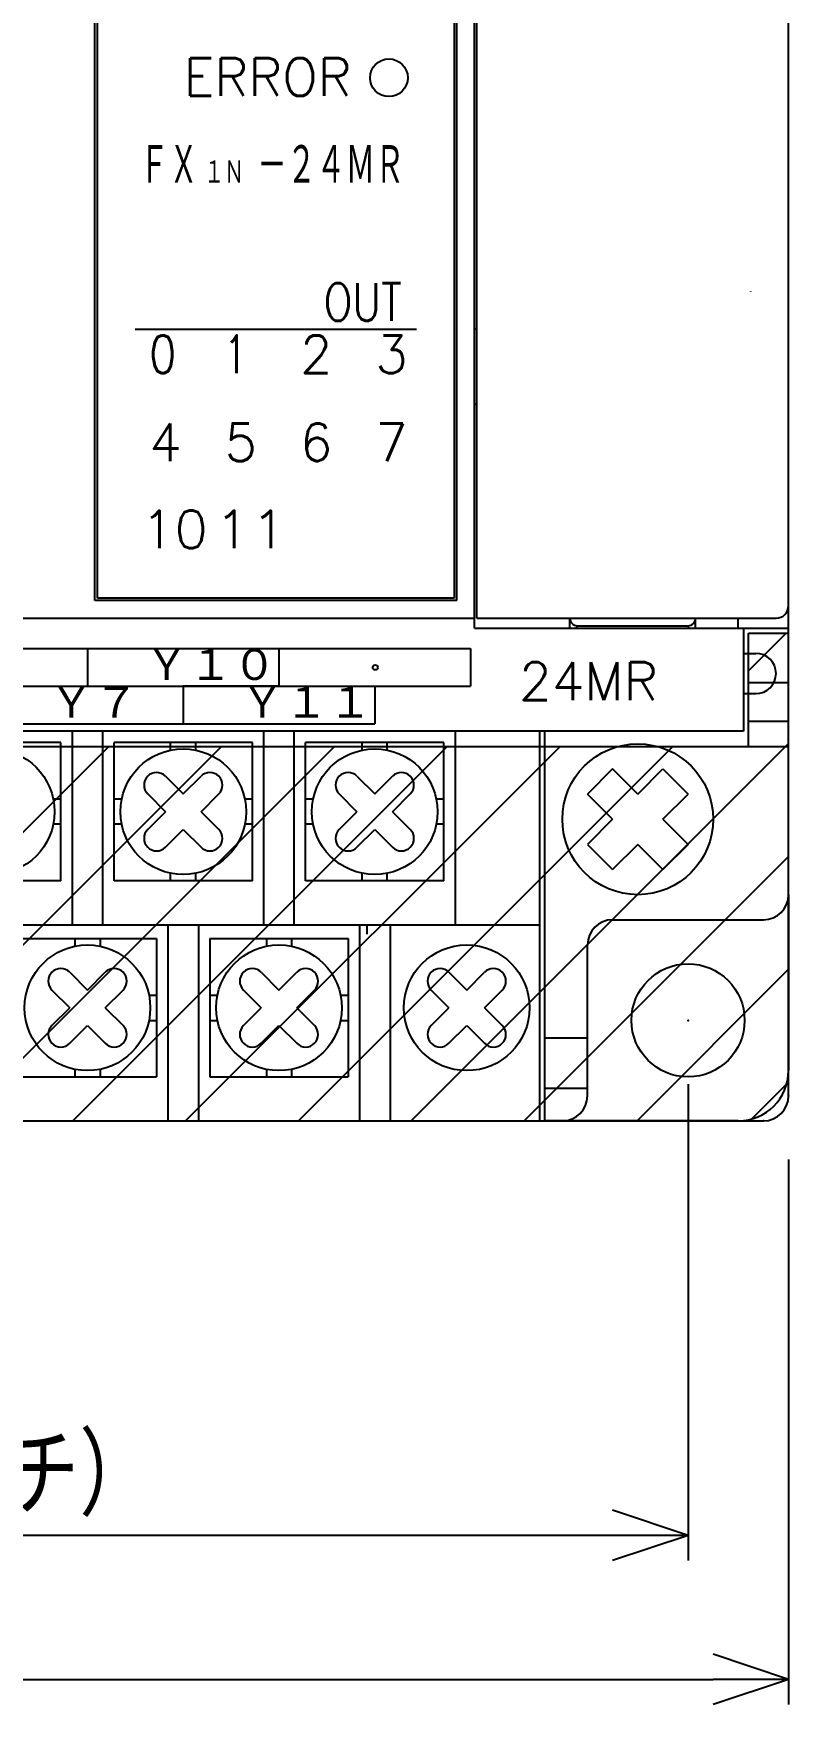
# Model space of a CAD drawing. Extents: x -157 to 170, y -125 to 114.
# Drawn here: x 10.3 to 40.3, y -20.3 to 46.1 of the extents above; entities that cross this region are included whole.
import ezdxf

# ---------------------------------------------------------------- set-up
doc = ezdxf.new("R2010")
doc.units = 0
doc.layers.get('0').update_dxf_attribs({"linetype": 'CONTINUOUS'})
doc.styles.get("Standard").update_dxf_attribs({"font": 'txt', "bigfont": 'BIGFONT'})

# ---------------------------------------------------------------- blocks, each defined once
blk = doc.blocks.new('_OPEN30')
at = {"color": 0, "linetype": 'BYBLOCK'}
for q in [(-3, 1), (-3, -1), (-3, 0)]:
    blk.add_line((0, 0), q, dxfattribs=at)

msp = doc.modelspace()

# ---------------------------------------------------------------- linework, layer by layer
at = {"color": 7, "linetype": 'CONTINUOUS'}
for p, q in [((40.334259, 11.878303), (40.334259, 91.878304)), ((40.334259, 11.878303), (40.334259, 91.878304)), ((27.834261, 22.478304), (27.834261, 73.278305)), ((27.934261, 22.878304), (27.934261, 72.878304)), ((12.734261, 23.578302), (12.734261, 72.178299)), ((12.83426, 23.678303), (12.83426, 72.0783)), ((27.03426, 72.0783), (27.03426, 23.678303)), ((27.13426, 23.578302), (27.13426, 72.178299)), ((40.334259, 23.378304), (40.334259, 72.378304)), ((14.33426, 34.378304), (25.53426, 34.378304)), ((27.934261, 34.378304), (27.834261, 34.378304)), ((27.934261, 31.378304), (27.834261, 31.378304)), ((27.13426, 23.578302), (12.734261, 23.578302)), ((27.03426, 23.678303), (12.83426, 23.678303)), ((-3.66574, 22.878304), (27.834261, 22.878304)), ((27.934261, 22.878304), (39.834259, 22.878304)), ((31.63426, 22.478304), (31.63426, 22.878304)), ((36.634262, 22.478304), (36.634262, 22.878304)), ((38.334259, 22.478304), (38.334259, 22.878304)), ((27.834261, 22.478304), (40.334259, 22.478304)), ((31.910261, 22.478304), (31.910261, 22.579264)), ((31.934261, 22.578302), (36.334259, 22.578302)), ((36.358261, 22.478304), (36.358261, 22.579264)), ((38.53426, 22.478304), (38.53426, 18.378304)), ((38.73426, 20.778949), (40.233607, 22.278299)), ((38.734261, 17.778299), (38.734261, 22.278299)), ((38.734261, 22.278299), (40.334259, 22.278299)), ((40.334259, 3.878303), (40.334259, 22.278299)), ((-40.900742, 21.678303), (27.67926, 21.678303)), ((12.43926, 21.678303), (12.43926, 20.178303)), ((20.059259, 21.678303), (20.059259, 20.178303)), ((20.059259, 21.678303), (20.059259, 20.178303)), ((27.67926, 21.678303), (27.67926, 20.178303)), ((38.53426, 21.478302), (39.03426, 21.478302)), ((4.81926, 20.178303), (27.67926, 20.178303)), ((16.24926, 20.178303), (16.24926, 18.678303)), ((20.059259, 20.178303), (16.24926, 20.178303)), ((16.24926, 20.178303), (16.24926, 18.678303)), ((23.869261, 20.178303), (23.869261, 18.678303)), ((38.734261, 20.321449), (40.334259, 20.321449)), ((38.53426, 19.878304), (39.03426, 19.878304)), ((-44.710739, 18.678303), (23.869261, 18.678303)), ((38.734261, 18.778299), (40.334259, 18.778299)), ((38.53426, 18.378304), (-47.865738, 18.378304)), ((11.829261, 18.378304), (11.829261, 10.678303)), ((13.04926, 10.678303), (13.04926, 18.378304)), ((19.449261, 18.378304), (19.449261, 10.678303)), ((20.66926, 10.678303), (20.66926, 18.378304)), ((27.06926, 18.378304), (27.06926, 10.678303)), ((30.42926, 18.378304), (30.42926, 2.878303)), ((30.63426, 2.878303), (30.63426, 18.378304)), ((-49.665741, 17.778299), (40.334259, 17.778299)), ((-1.616968, 2.878303), (13.282998, 17.778299)), ((2.873156, 2.878303), (17.773122, 17.778299)), ((11.37926, 17.928303), (5.879261, 17.928303)), ((7.363279, 2.878303), (22.263246, 17.778299)), ((11.37926, 12.428303), (11.37926, 17.928303)), ((11.853403, 2.878303), (26.753369, 17.778299)), ((18.99926, 17.928303), (13.49926, 17.928303)), ((13.49926, 12.428303), (13.49926, 17.928303)), ((15.74926, 17.627792), (15.74926, 17.928303)), ((16.343526, 2.878303), (31.243493, 17.778299)), ((16.74926, 17.627792), (16.74926, 17.928303)), ((18.99926, 12.428303), (18.99926, 17.928303)), ((20.83365, 2.878303), (35.733616, 17.778299)), ((26.619261, 17.928303), (21.119261, 17.928303)), ((21.119261, 12.428303), (21.119261, 17.928303)), ((23.369261, 17.627792), (23.369261, 17.928303)), ((24.369261, 17.627792), (24.369261, 17.928303)), ((25.323774, 2.878303), (40.33426, 17.88882)), ((26.619261, 12.428303), (26.619261, 17.928303)), ((33.334259, 16.878304), (32.334259, 15.878303)), ((34.334259, 15.878303), (33.334259, 16.878304)), ((34.334259, 15.878303), (35.334259, 16.878304)), ((35.334259, 16.878304), (36.334259, 15.878303)), ((14.835047, 16.592516), (14.835047, 16.592516)), ((14.835047, 16.592516), (14.835047, 16.592516)), ((15.542153, 16.592516), (16.24926, 15.885409)), ((15.542153, 16.592516), (16.24926, 15.885409)), ((16.24926, 15.885409), (16.956367, 16.592516)), ((16.24926, 15.885409), (16.956367, 16.592516)), ((17.663473, 16.592516), (17.663473, 16.592516)), ((17.663473, 16.592516), (17.663473, 16.592516)), ((22.455048, 16.592516), (22.455048, 16.592516)), ((23.162153, 16.592516), (23.869261, 15.885409)), ((23.869261, 15.885409), (24.576366, 16.592516)), ((25.283474, 16.592516), (25.283474, 16.592516)), ((11.37926, 15.678303), (11.078751, 15.678303)), ((13.79977, 15.678303), (13.49926, 15.678303)), ((14.835047, 15.885409), (15.542153, 15.178303)), ((14.835047, 15.885409), (15.542153, 15.178303)), ((16.956367, 15.178303), (17.663473, 15.885409)), ((16.956367, 15.178303), (17.663473, 15.885409)), ((18.99926, 15.678303), (18.69875, 15.678303)), ((21.419771, 15.678303), (21.119261, 15.678303)), ((22.455048, 15.885409), (23.162153, 15.178303)), ((24.576366, 15.178303), (25.283474, 15.885409)), ((26.619261, 15.678303), (26.31875, 15.678303)), ((33.334259, 14.878303), (32.334259, 15.878303)), ((35.334259, 14.878303), (36.334259, 15.878303)), ((11.37926, 14.678303), (11.078751, 14.678303)), ((13.79977, 14.678303), (13.49926, 14.678303)), ((14.835047, 14.471196), (15.542153, 15.178303)), ((14.835047, 14.471196), (15.542153, 15.178303)), ((16.956367, 15.178303), (17.663473, 14.471196)), ((16.956367, 15.178303), (17.663473, 14.471196)), ((18.99926, 14.678303), (18.69875, 14.678303)), ((21.419771, 14.678303), (21.119261, 14.678303)), ((22.455048, 14.471196), (23.162153, 15.178303)), ((24.576366, 15.178303), (25.283474, 14.471196)), ((26.619261, 14.678303), (26.31875, 14.678303)), ((33.334259, 14.878303), (32.334259, 13.878303)), ((35.334259, 14.878303), (36.334259, 13.878303)), ((15.542153, 13.76409), (16.24926, 14.471196)), ((15.542153, 13.76409), (16.24926, 14.471196)), ((16.24926, 14.471196), (16.956367, 13.76409)), ((16.24926, 14.471196), (16.956367, 13.76409)), ((23.162153, 13.76409), (23.869261, 14.471196)), ((23.869261, 14.471196), (24.576366, 13.76409)), ((14.835047, 13.76409), (14.835047, 13.76409)), ((14.835047, 13.76409), (14.835047, 13.76409)), ((17.663473, 13.76409), (17.663473, 13.76409)), ((17.663473, 13.76409), (17.663473, 13.76409)), ((22.455048, 13.76409), (22.455048, 13.76409)), ((25.283474, 13.76409), (25.283474, 13.76409)), ((29.813897, 2.878303), (40.33426, 13.398687)), ((32.334259, 13.878303), (33.334259, 12.878303)), ((34.334259, 13.878303), (33.334259, 12.878303)), ((34.334259, 13.878303), (35.334259, 12.878303)), ((36.334259, 13.878303), (35.334259, 12.878303)), ((15.74926, 12.428303), (15.74926, 12.728813)), ((16.74926, 12.428303), (16.74926, 12.728813)), ((23.369261, 12.428303), (23.369261, 12.728813)), ((24.369261, 12.428303), (24.369261, 12.728813)), ((11.37926, 12.428303), (5.879261, 12.428303)), ((18.99926, 12.428303), (13.49926, 12.428303)), ((26.619261, 12.428303), (21.119261, 12.428303)), ((40.334259, 11.878303), (40.334259, 4.878303)), ((-47.460739, 10.678303), (30.42926, 10.678303)), ((15.63926, 10.678303), (15.63926, 2.878303)), ((16.859261, 10.678303), (16.859261, 2.878303)), ((23.25926, 10.678303), (23.25926, 2.878303)), ((23.56926, 10.303732), (23.56926, 10.678303)), ((24.479259, 10.678303), (24.479259, 2.878303)), ((30.42926, 10.678303), (30.42926, 2.878303)), ((33.334259, 10.878303), (39.334259, 10.878303)), ((9.68926, 10.128303), (15.18926, 10.128303)), ((11.93926, 10.128303), (11.93926, 9.827792)), ((12.93926, 10.128303), (12.93926, 9.827792)), ((15.18926, 10.128303), (15.18926, 4.628303)), ((17.309261, 10.128303), (22.809261, 10.128303)), ((17.309261, 10.128303), (17.309261, 4.628303)), ((19.559261, 10.128303), (19.559261, 9.827792)), ((20.559261, 10.128303), (20.559261, 9.827792)), ((22.809261, 10.128303), (22.809261, 4.628303)), ((32.334259, 3.878303), (32.334259, 9.878303)), ((40.334259, 5.278303), (40.334259, 9.580869)), ((11.025047, 8.792517), (11.025047, 8.792517)), ((11.025047, 8.792517), (11.025047, 8.792517)), ((11.732154, 8.792517), (12.43926, 8.08541)), ((11.732154, 8.792517), (12.43926, 8.08541)), ((12.43926, 8.08541), (13.146367, 8.792517)), ((12.43926, 8.08541), (13.146367, 8.792517)), ((13.853474, 8.792517), (13.853474, 8.792517)), ((13.853474, 8.792517), (13.853474, 8.792517)), ((18.645046, 8.792517), (18.645046, 8.792517)), ((19.352154, 8.792517), (20.059261, 8.08541)), ((20.059261, 8.08541), (20.766367, 8.792517)), ((21.473475, 8.792517), (21.473475, 8.792517)), ((26.115047, 8.792517), (26.115047, 8.792517)), ((26.822153, 8.792517), (27.529261, 8.08541)), ((27.529261, 8.08541), (28.236366, 8.792517)), ((28.943474, 8.792517), (28.943474, 8.792517)), ((34.304021, 2.878303), (40.33426, 8.908555)), ((11.025047, 8.08541), (11.732154, 7.378303)), ((11.025047, 8.08541), (11.732154, 7.378303)), ((13.146367, 7.378303), (13.853474, 8.08541)), ((13.146367, 7.378303), (13.853474, 8.08541)), ((18.645046, 8.08541), (19.352154, 7.378303)), ((20.766367, 7.378303), (21.473475, 8.08541)), ((26.115047, 8.08541), (26.822153, 7.378303)), ((28.236366, 7.378303), (28.943474, 8.08541)), ((11.025047, 6.671196), (11.732154, 7.378303)), ((11.025047, 6.671196), (11.732154, 7.378303)), ((13.146367, 7.378303), (13.853474, 6.671196)), ((13.146367, 7.378303), (13.853474, 6.671196)), ((14.88875, 7.878303), (15.18926, 7.878303)), ((17.309261, 7.878303), (17.60977, 7.878303)), ((18.645046, 6.671196), (19.352154, 7.378303)), ((20.766367, 7.378303), (21.473475, 6.671196)), ((22.508751, 7.878303), (22.809261, 7.878303)), ((26.115047, 6.671196), (26.822153, 7.378303)), ((28.236366, 7.378303), (28.943474, 6.671196)), ((11.732154, 5.964089), (12.43926, 6.671196)), ((11.732154, 5.964089), (12.43926, 6.671196)), ((12.43926, 6.671196), (13.146367, 5.964089)), ((12.43926, 6.671196), (13.146367, 5.964089)), ((14.88875, 6.878303), (15.18926, 6.878303)), ((17.309261, 6.878303), (17.60977, 6.878303)), ((19.352154, 5.964089), (20.059261, 6.671196)), ((20.059261, 6.671196), (20.766367, 5.964089)), ((22.508751, 6.878303), (22.809261, 6.878303)), ((26.822153, 5.964089), (27.529261, 6.671196)), ((27.529261, 6.671196), (28.236366, 5.964089)), ((30.63426, 6.178303), (32.334259, 6.178303)), ((11.025047, 5.964089), (11.025047, 5.964089)), ((11.025047, 5.964089), (11.025047, 5.964089)), ((13.853474, 5.964089), (13.853474, 5.964089)), ((13.853474, 5.964089), (13.853474, 5.964089)), ((18.645046, 5.964089), (18.645046, 5.964089)), ((21.473475, 5.964089), (21.473475, 5.964089)), ((26.115047, 5.964089), (26.115047, 5.964089)), ((28.943474, 5.964089), (28.943474, 5.964089)), ((11.93926, 4.928813), (11.93926, 4.628303)), ((12.93926, 4.928813), (12.93926, 4.628303)), ((19.559261, 4.928813), (19.559261, 4.628303)), ((20.559261, 4.928813), (20.559261, 4.628303)), ((9.68926, 4.628303), (15.18926, 4.628303)), ((17.309261, 4.628303), (22.809261, 4.628303)), ((30.63426, 4.178303), (32.334259, 4.178303)), ((36.334259, 4.338303), (36.334259, -14.615762)), ((38.794144, 2.878303), (40.33426, 4.418422)), ((-48.665741, 2.878303), (39.334259, 2.878303)), ((-47.460739, 2.878303), (30.42926, 2.878303)), ((30.42926, 2.878303), (31.334261, 2.878303)), ((38.334259, 2.878303), (30.63426, 2.878303)), ((40.334259, 1.338303), (40.334259, -20.344048)), ((33.334259, -13.615762), (-42.665741, -13.615762)), ((-46.665741, -19.344048), (37.334259, -19.344048))]:
    msp.add_line(p, q, dxfattribs=at)
for centre, radius in [((24.434259, 44.378304), 0.75), ((23.888052, 20.920116), 0.1), ((8.62926, 15.178303), 2.5), ((16.24926, 15.178303), 2.5), ((23.869261, 15.178303), 2.5), ((34.334259, 14.878303), 3), ((12.43926, 7.378303), 2.5), ((20.059261, 7.378303), 2.5), ((27.529261, 7.378303), 2.5), ((36.334259, 6.878303), 2.25)]:
    msp.add_circle(centre, radius, dxfattribs=at)
for centre, radius, start, end in [((38.334259, 35.878304), 0.5, 0, 1.583493), ((39.834259, 23.378304), 0.5, 270, 0), ((31.934261, 22.878304), 0.3, 180, 270), ((36.334259, 22.878304), 0.3, 270, 0), ((39.03426, 20.678303), 0.8, 0, 90), ((39.03426, 20.678303), 0.8, 270, 0), ((15.188601, 16.238962), 0.5, 45.000077, 135), ((15.188601, 16.238962), 0.5, 45.000077, 135), ((17.309921, 16.238962), 0.5, 45.000155, 135), ((17.309921, 16.238962), 0.5, 45.000155, 135), ((22.808599, 16.238962), 0.5, 45, 134.999845), ((24.92992, 16.238962), 0.5, 45, 135), ((15.188601, 16.238962), 0.5, 135, 224.999923), ((15.188601, 16.238962), 0.5, 135, 224.999923), ((17.309921, 16.238962), 0.5, 314.999923, 45.000155), ((17.309921, 16.238962), 0.5, 314.999923, 45.000155), ((22.808599, 16.238962), 0.5, 134.999845, 225.000077), ((24.92992, 16.238962), 0.5, 315.000077, 45), ((15.188601, 14.117642), 0.5, 135, 224.999923), ((15.188601, 14.117642), 0.5, 135, 224.999923), ((17.309921, 14.117642), 0.5, 314.999923, 45.000155), ((17.309921, 14.117642), 0.5, 314.999923, 45.000155), ((22.808599, 14.117642), 0.5, 134.999845, 225.000077), ((24.92992, 14.117642), 0.5, 315.000077, 45), ((15.188601, 14.117642), 0.5, 224.999923, 315), ((15.188601, 14.117642), 0.5, 224.999923, 315), ((17.309921, 14.117642), 0.5, 224.999923, 314.999923), ((17.309921, 14.117642), 0.5, 224.999923, 314.999923), ((22.808599, 14.117642), 0.5, 225.000077, 315.000077), ((24.92992, 14.117642), 0.5, 224.999923, 315.000077), ((39.334259, 11.878303), 1, 270, 0), ((33.334259, 9.878303), 1, 90, 180), ((11.3786, 8.438963), 0.5, 134.999923, 225), ((11.3786, 8.438963), 0.5, 134.999923, 225), ((11.3786, 8.438963), 0.5, 45, 134.999923), ((11.3786, 8.438963), 0.5, 45, 134.999923), ((13.499921, 8.438963), 0.5, 45.000077, 135), ((13.499921, 8.438963), 0.5, 45.000077, 135), ((13.499921, 8.438963), 0.5, 315, 45.000077), ((13.499921, 8.438963), 0.5, 315, 45.000077), ((18.9986, 8.438963), 0.5, 135, 224.999923), ((18.9986, 8.438963), 0.5, 45, 135), ((21.119921, 8.438963), 0.5, 45, 135), ((21.119921, 8.438963), 0.5, 315.000077, 45), ((26.468599, 8.438963), 0.5, 134.999845, 225.000077), ((26.468599, 8.438963), 0.5, 45, 134.999845), ((28.58992, 8.438963), 0.5, 45, 135), ((28.58992, 8.438963), 0.5, 315.000077, 45), ((11.3786, 6.317643), 0.5, 134.999961, 225.000039), ((11.3786, 6.317643), 0.5, 134.999961, 225.000039), ((13.499921, 6.317643), 0.5, 314.999961, 45.000039), ((13.499921, 6.317643), 0.5, 314.999961, 45.000039), ((18.9986, 6.317643), 0.5, 135.000039, 224.999961), ((21.119921, 6.317643), 0.5, 315.000039, 44.999961), ((26.468599, 6.317643), 0.5, 134.999884, 225.000116), ((28.58992, 6.317643), 0.5, 315.000039, 44.999961), ((11.3786, 6.317643), 0.5, 225.000039, 315.000039), ((11.3786, 6.317643), 0.5, 225.000039, 315.000039), ((13.499921, 6.317643), 0.5, 224.999961, 314.999961), ((13.499921, 6.317643), 0.5, 224.999961, 314.999961), ((18.9986, 6.317643), 0.5, 224.999961, 315.000039), ((21.119921, 6.317643), 0.5, 224.999961, 315.000039), ((26.468599, 6.317643), 0.5, 225.000116, 315.000039), ((28.58992, 6.317643), 0.5, 224.999961, 315.000039), ((38.334259, 4.878303), 2, 270, 0), ((38.334259, 4.878303), 2, 270, 0), ((31.334261, 3.878303), 1, 270, 0), ((39.334259, 3.878303), 1, 270, 0)]:
    msp.add_arc(centre, radius, start, end, dxfattribs=at)
for p in [(36.334259, 6.878303), (40.334259, 3.878303), (39.334259, 2.878303), (40.334259, -19.344048)]:
    msp.add_point(p, dxfattribs=at)

# ---------------------------------------------------------------- block references
for p in [(36.334259, -13.615762), (40.334259, -19.344048)]:
    msp.add_blockref('_OPEN30', p, dxfattribs=at)

# ---------------------------------------------------------------- texts
for s, p in [('ERROR', (16.26576, 43.65847)), ('2', (20.898478, 32.628304)), ('3', (23.898478, 32.628304)), ('4', (14.898479, 29.128304)), ('5', (17.898478, 29.128304)), ('6', (20.898478, 29.128304)), ('7', (23.898478, 29.128304))]:
    msp.add_text(s, height=1.5, dxfattribs=at).set_placement(p)
for s, height, width, p in [('ＦＸ\u3000\u3000－２４ＭＲ', 1.7, 0.626798, (14.505109, 40.040297)), ('１Ｎ', 1, 0.722584, (17.082157, 40.112442)), ('OUT', 1.5, 0.806953, (21.837924, 34.706844)), ('0', 1.5, 0.833333, (14.898479, 32.628304)), ('1', 1.5, 0.666667, (17.898478, 32.628304)), ('10', 1.5, 1.028571, (14.576209, 25.66193)), ('11', 1.5, 1.131429, (17.476209, 25.66193)), ('Ｙ１０', 1.4, 1.134454, (14.714701, 20.287484)), ('24MR', 1.5, 1.013011, (29.602812, 19.622919)), ('Ｙ７', 1.4, 1.159664, (10.9047, 18.787484)), ('Ｙ１１', 1.4, 1.134454, (18.524701, 18.787484)), ('８２%%P０．５（取付ピッチ）', 3.2, 0.843501, (-23.090194, -12.815762))]:
    msp.add_text(s, height=height, dxfattribs=dict(at, width=width)).set_placement(p)

doc.saveas('drawing.dxf')
